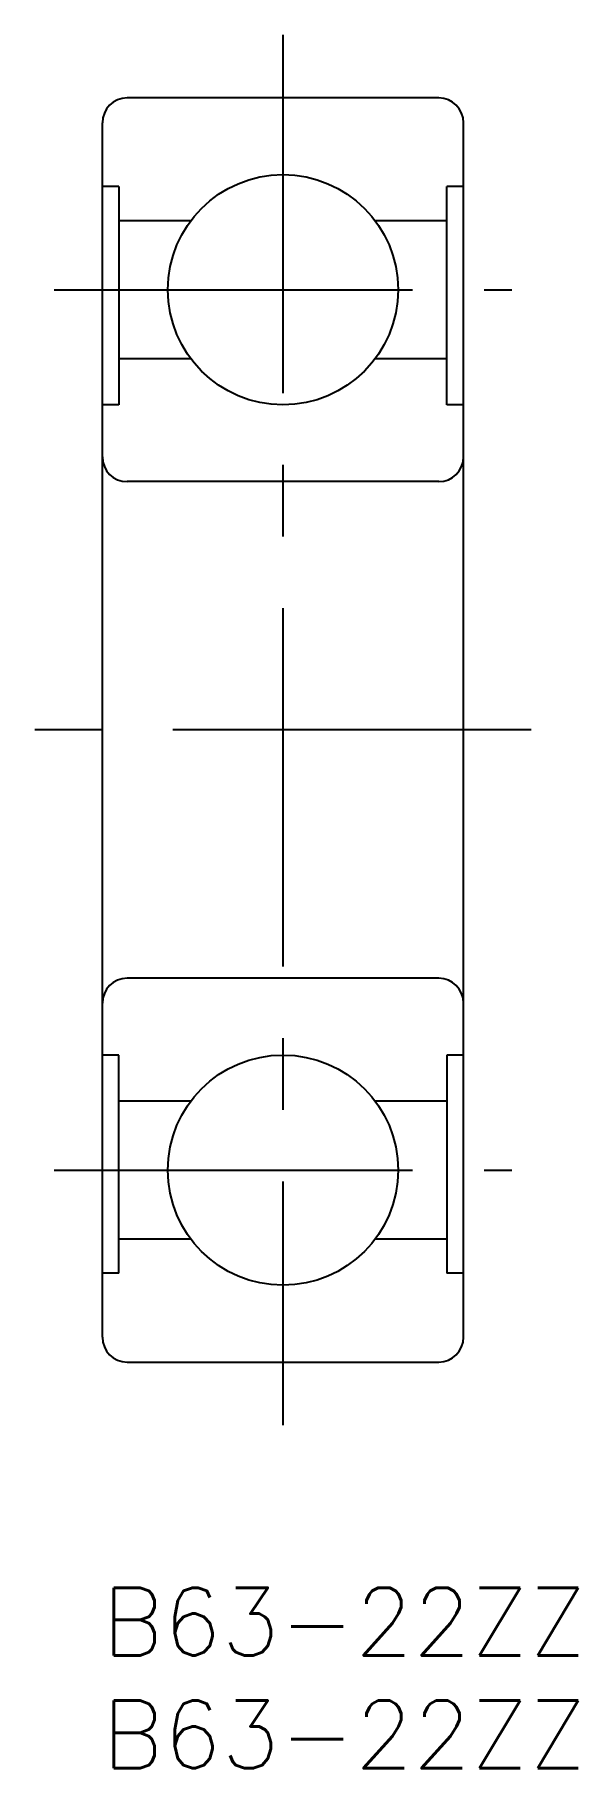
# Model space of a CAD drawing. Extents: x -3 to 21.1, y -8 to 68.8.
import ezdxf

# ---------------------------------------------------------------- set-up
doc = ezdxf.new("R2010")
doc.units = 0
doc.header["$LTSCALE"] = 0.5
doc.linetypes.add('CENTER', pattern=[50.8, 31.75, -6.35, 6.35, -6.35])
for name, color, linetype in [('MSM_CENTER', 1, 'CENTER'), ('MSM_CONTINUOUS', 7, 'CONTINUOUS'), ('MSM_PART_NUMBER', 7, 'CONTINUOUS')]:
    doc.layers.add(name, color=color, linetype=linetype)
doc.styles.get("Standard").update_dxf_attribs({"font": 'txt.shx', "height": 3, "bigfont": 'bigfont.shx'})

msp = doc.modelspace()

# ---------------------------------------------------------------- linework, layer by layer
at = {"layer": 'MSM_CENTER'}
for p, q in [((8, 68.8), (8, 7.2)), ((-2.141, 57.5), (18.141, 57.5)), ((19, 38), (-3, 38)), ((-2.141, 18.5), (18.141, 18.5))]:
    msp.add_line(p, q, dxfattribs=at)
at = {"layer": 'MSM_CONTINUOUS'}
for p, q in [((14.9, 66), (1.1, 66)), ((0, 11.1), (0, 64.9)), ((16, 11.1), (16, 64.9)), ((0.736, 62.071), (0, 62.071)), ((0.736, 62.071), (0.736, 52.4)), ((16, 62.071), (15.264, 62.071)), ((15.264, 52.4), (15.264, 62.071)), ((3.92, 60.56), (0.736, 60.56)), ((15.264, 60.56), (12.08, 60.56)), ((3.92, 54.44), (0.736, 54.44)), ((15.264, 54.44), (12.08, 54.44)), ((0.736, 52.4), (0, 52.4)), ((16, 52.4), (15.264, 52.4)), ((14.9, 49), (1.1, 49)), ((14.9, 27), (1.1, 27)), ((0.736, 23.6), (0, 23.6)), ((0.736, 13.929), (0.736, 23.6)), ((16, 23.6), (15.264, 23.6)), ((15.264, 23.6), (15.264, 13.929)), ((3.92, 21.56), (0.736, 21.56)), ((15.264, 21.56), (12.08, 21.56)), ((3.92, 15.44), (0.736, 15.44)), ((15.264, 15.44), (12.08, 15.44)), ((0.736, 13.929), (0, 13.929)), ((16, 13.929), (15.264, 13.929)), ((1.1, 10), (14.9, 10))]:
    msp.add_line(p, q, dxfattribs=at)
for centre in [(8, 57.5), (8, 18.5)]:
    msp.add_circle(centre, 5.1, dxfattribs=at)
for centre, start, end in [((1.1, 64.9), 90, 180), ((14.9, 64.9), 0, 90), ((1.1, 50.1), 180, 270), ((14.9, 50.1), 270, 0), ((1.1, 25.9), 90, 180), ((14.9, 25.9), 0, 90), ((1.1, 11.1), 180, 270), ((14.9, 11.1), 270, 0)]:
    msp.add_arc(centre, 1.1, start, end, dxfattribs=at)

# ---------------------------------------------------------------- texts
at = {"layer": 'MSM_PART_NUMBER'}
for p in [(0, -3), (0, -8)]:
    msp.add_text('B63-22ZZ', height=3, dxfattribs=at).set_placement(p)

doc.saveas('drawing.dxf')
